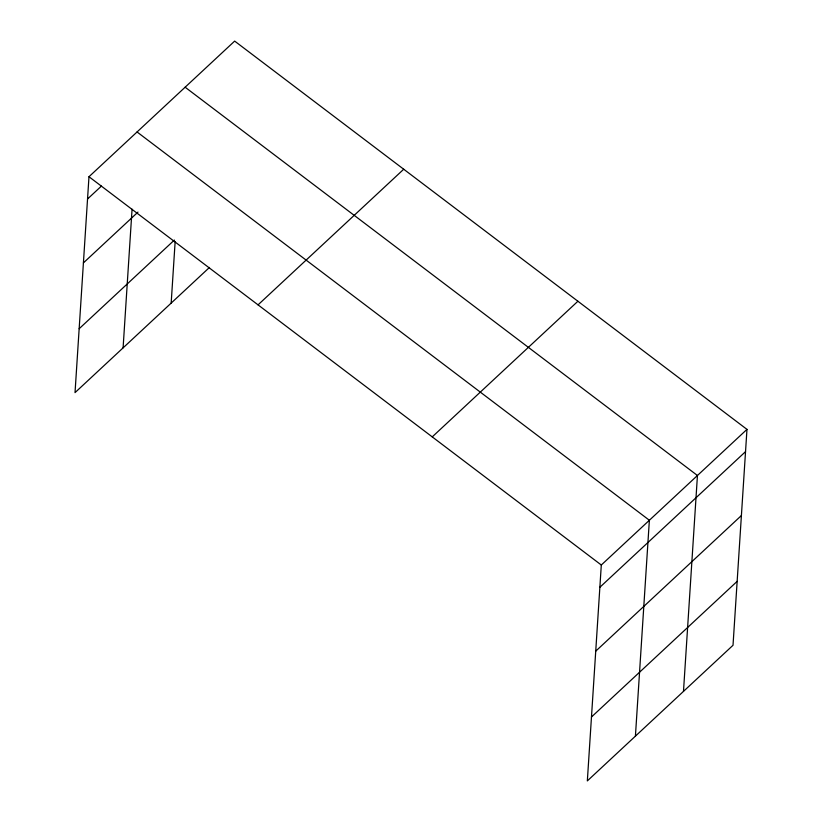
<?xml version="1.0" encoding="UTF-8"?>
<svg xmlns="http://www.w3.org/2000/svg" width="822" height="822" viewBox="0 0 822 822"><rect width="100%" height="100%" fill="white"/><g stroke="black" fill="none" stroke-linecap="round" stroke-linejoin="round"><path stroke-width="1.23" d="M746.972 429.382L601.303 565.012L587.34 780.9L733.019 645.27L746.972 429.382L234.66 41.1L88.981 176.73L75.028 392.618L209.487 267.427M123.095 347.86L132.065 209.189M171.171 303.102L175.137 241.76M635.416 736.142L649.37 520.254L137.058 131.972M683.483 691.384L697.446 475.496L185.135 87.214M87.543 198.996L101.414 186.091M83.412 262.896L137.962 212.107M79.159 328.728L174.377 240.065M258.046 304.87L403.725 169.229M432.238 436.883L577.907 301.242M599.865 587.278L745.533 451.638M595.724 651.168L741.403 515.538M591.47 717L737.149 581.37M88.981 176.73L601.303 565.012"/></g></svg>
